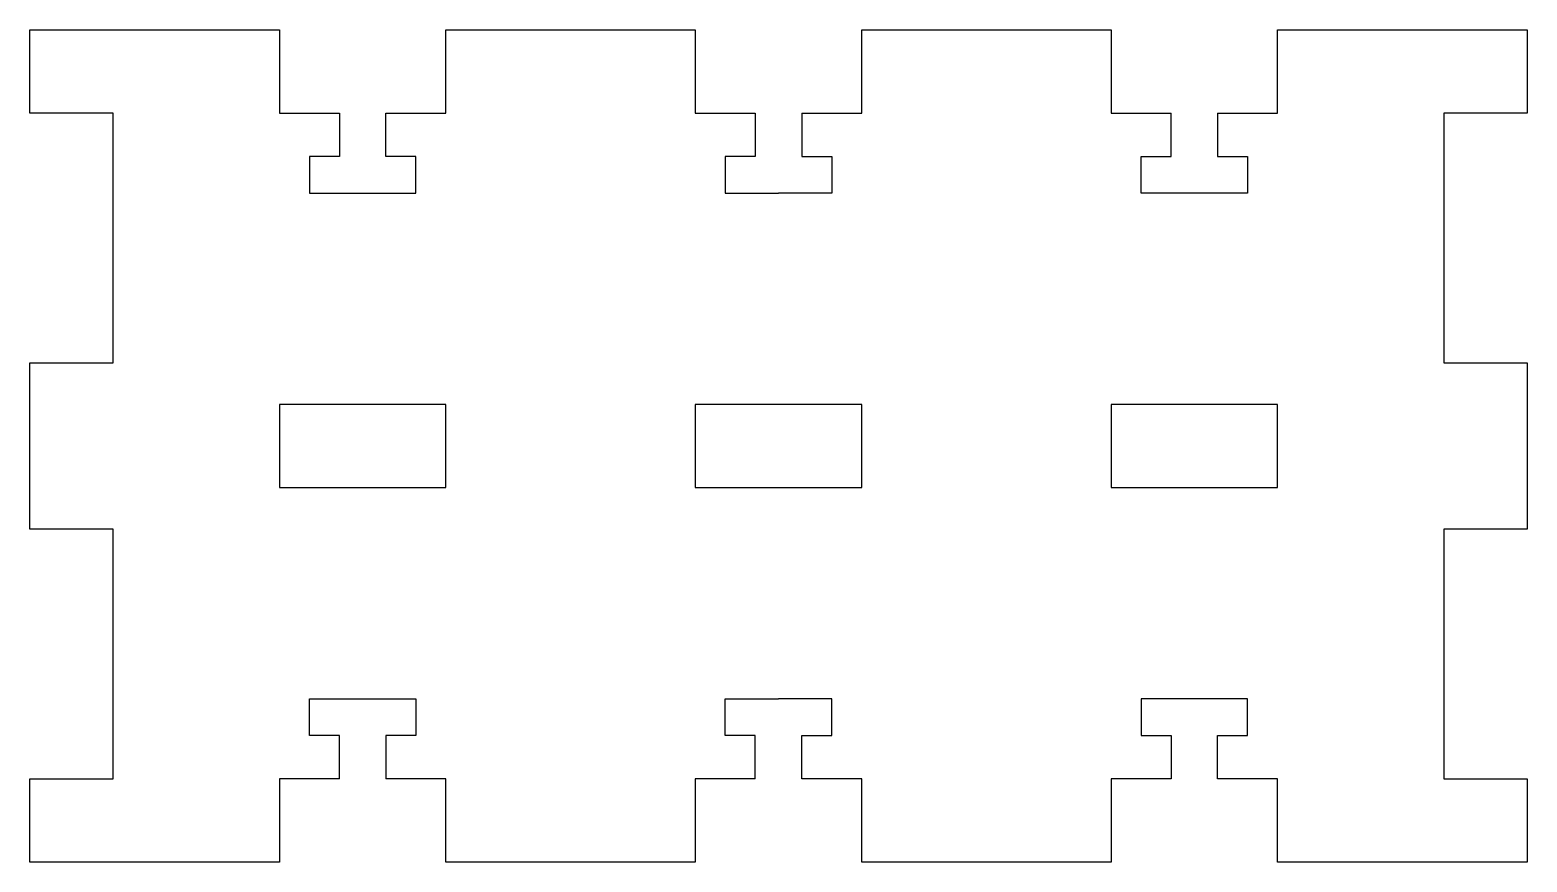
# Model space of a CAD drawing. Header units: inches. Extents: x 0 to 4.5, y 0 to 2.5.
import ezdxf

# ---------------------------------------------------------------- set-up
doc = ezdxf.new("R2010")
doc.units = ezdxf.units.IN
doc.layers.get('0').update_dxf_attribs({"linetype": 'CONTINUOUS'})

msp = doc.modelspace()

# ---------------------------------------------------------------- linework, layer by layer
for p, q in [((0, 2.25), (0, 2.5)), ((0, 2.5), (0.75, 2.5)), ((0.75, 2.5), (0.75, 2.25)), ((1.25, 2.25), (1.25, 2.5)), ((1.25, 2.5), (2, 2.5)), ((2, 2.5), (2, 2.25)), ((2.5, 2.25), (2.5, 2.5)), ((2.5, 2.5), (3.25, 2.5)), ((3.25, 2.5), (3.25, 2.25)), ((3.75, 2.25), (3.75, 2.5)), ((3.75, 2.5), (4.5, 2.5)), ((4.5, 2.5), (4.5, 2.25)), ((0.75, 2.25), (0.93, 2.25)), ((0.93, 2.25), (0.93, 2.12)), ((1.07, 2.12), (1.07, 2.2501)), ((2, 2.25), (2.18, 2.25)), ((2.18, 2.25), (2.18, 2.12)), ((2.32, 2.25), (2.32, 2.12)), ((2.32, 2.25), (2.5, 2.25)), ((3.43, 2.12), (3.43, 2.2501)), ((3.57, 2.25), (3.57, 2.12)), ((3.57, 2.25), (3.75, 2.25)), ((0.25, 2.25), (0, 2.25)), ((0.25, 1.5), (0.25, 2.25)), ((1.07, 2.25), (1.25, 2.25)), ((3.25, 2.25), (3.43, 2.25)), ((4.5, 2.25), (4.25, 2.25)), ((4.25, 2.25), (4.25, 1.5)), ((0.93, 2.12), (0.84, 2.12)), ((0.84, 2.12), (0.84, 2.01)), ((1.16, 2.12), (1.07, 2.12)), ((1.16, 2.01), (1.16, 2.12)), ((2.18, 2.12), (2.09, 2.12)), ((2.09, 2.12), (2.09, 2.01)), ((2.32, 2.12), (2.41, 2.12)), ((2.41, 2.12), (2.41, 2.01)), ((3.34, 2.01), (3.34, 2.12)), ((3.34, 2.12), (3.43, 2.12)), ((3.57, 2.12), (3.66, 2.12)), ((3.66, 2.12), (3.66, 2.01)), ((0.84, 2.01), (1.16, 2.01)), ((2.09, 2.01), (2.25, 2.01)), ((2.41, 2.01), (2.25, 2.01)), ((3.66, 2.01), (3.34, 2.01)), ((0, 1), (0, 1.5)), ((0, 1.5), (0.25, 1.5)), ((4.25, 1.5), (4.5, 1.5)), ((4.5, 1.5), (4.5, 1)), ((0.25, 1), (0, 1)), ((0.25, 0.25), (0.25, 1)), ((4.5, 1), (4.25, 1)), ((4.25, 1), (4.25, 0.25)), ((0.84, 0.38), (0.84, 0.49)), ((0.84, 0.49), (1.16, 0.49)), ((1.16, 0.49), (1.16, 0.38)), ((2.09, 0.38), (2.09, 0.49)), ((2.09, 0.49), (2.25, 0.49)), ((2.41, 0.49), (2.25, 0.49)), ((2.41, 0.38), (2.41, 0.49)), ((3.66, 0.49), (3.34, 0.49)), ((3.34, 0.49), (3.34, 0.38)), ((3.66, 0.38), (3.66, 0.49)), ((0.93, 0.38), (0.84, 0.38)), ((0.93, 0.25), (0.93, 0.38)), ((1.16, 0.38), (1.07, 0.38)), ((1.07, 0.38), (1.07, 0.2499)), ((2.18, 0.38), (2.09, 0.38)), ((2.18, 0.25), (2.18, 0.38)), ((2.32, 0.25), (2.32, 0.38)), ((2.32, 0.38), (2.41, 0.38)), ((3.34, 0.38), (3.43, 0.38)), ((3.43, 0.38), (3.43, 0.2499)), ((3.57, 0.25), (3.57, 0.38)), ((3.57, 0.38), (3.66, 0.38)), ((0, 0.25), (0.25, 0.25)), ((0, 0), (0, 0.25)), ((0.75, 0.25), (0.75, 0)), ((0.93, 0.25), (0.75, 0.25)), ((1.25, 0.25), (1.07, 0.25)), ((1.25, 0), (1.25, 0.25)), ((2, 0.25), (2, 0)), ((2.18, 0.25), (2, 0.25)), ((2.5, 0.25), (2.32, 0.25)), ((2.5, 0), (2.5, 0.25)), ((3.25, 0.25), (3.25, 0)), ((3.43, 0.25), (3.25, 0.25)), ((3.75, 0.25), (3.57, 0.25)), ((3.75, 0), (3.75, 0.25)), ((4.25, 0.25), (4.5, 0.25)), ((4.5, 0.25), (4.5, 0)), ((0.75, 0), (0, 0)), ((2, 0), (1.25, 0)), ((3.25, 0), (2.5, 0)), ((4.5, 0), (3.75, 0))]:
    msp.add_line(p, q)
for points in [[(1.25, 1.375), (0.75, 1.375), (0.75, 1.125), (1.25, 1.125)], [(2.5, 1.375), (2, 1.375), (2, 1.125), (2.5, 1.125)], [(3.75, 1.375), (3.25, 1.375), (3.25, 1.125), (3.75, 1.125)]]:
    msp.add_lwpolyline(points, close=True)

doc.saveas('drawing.dxf')
